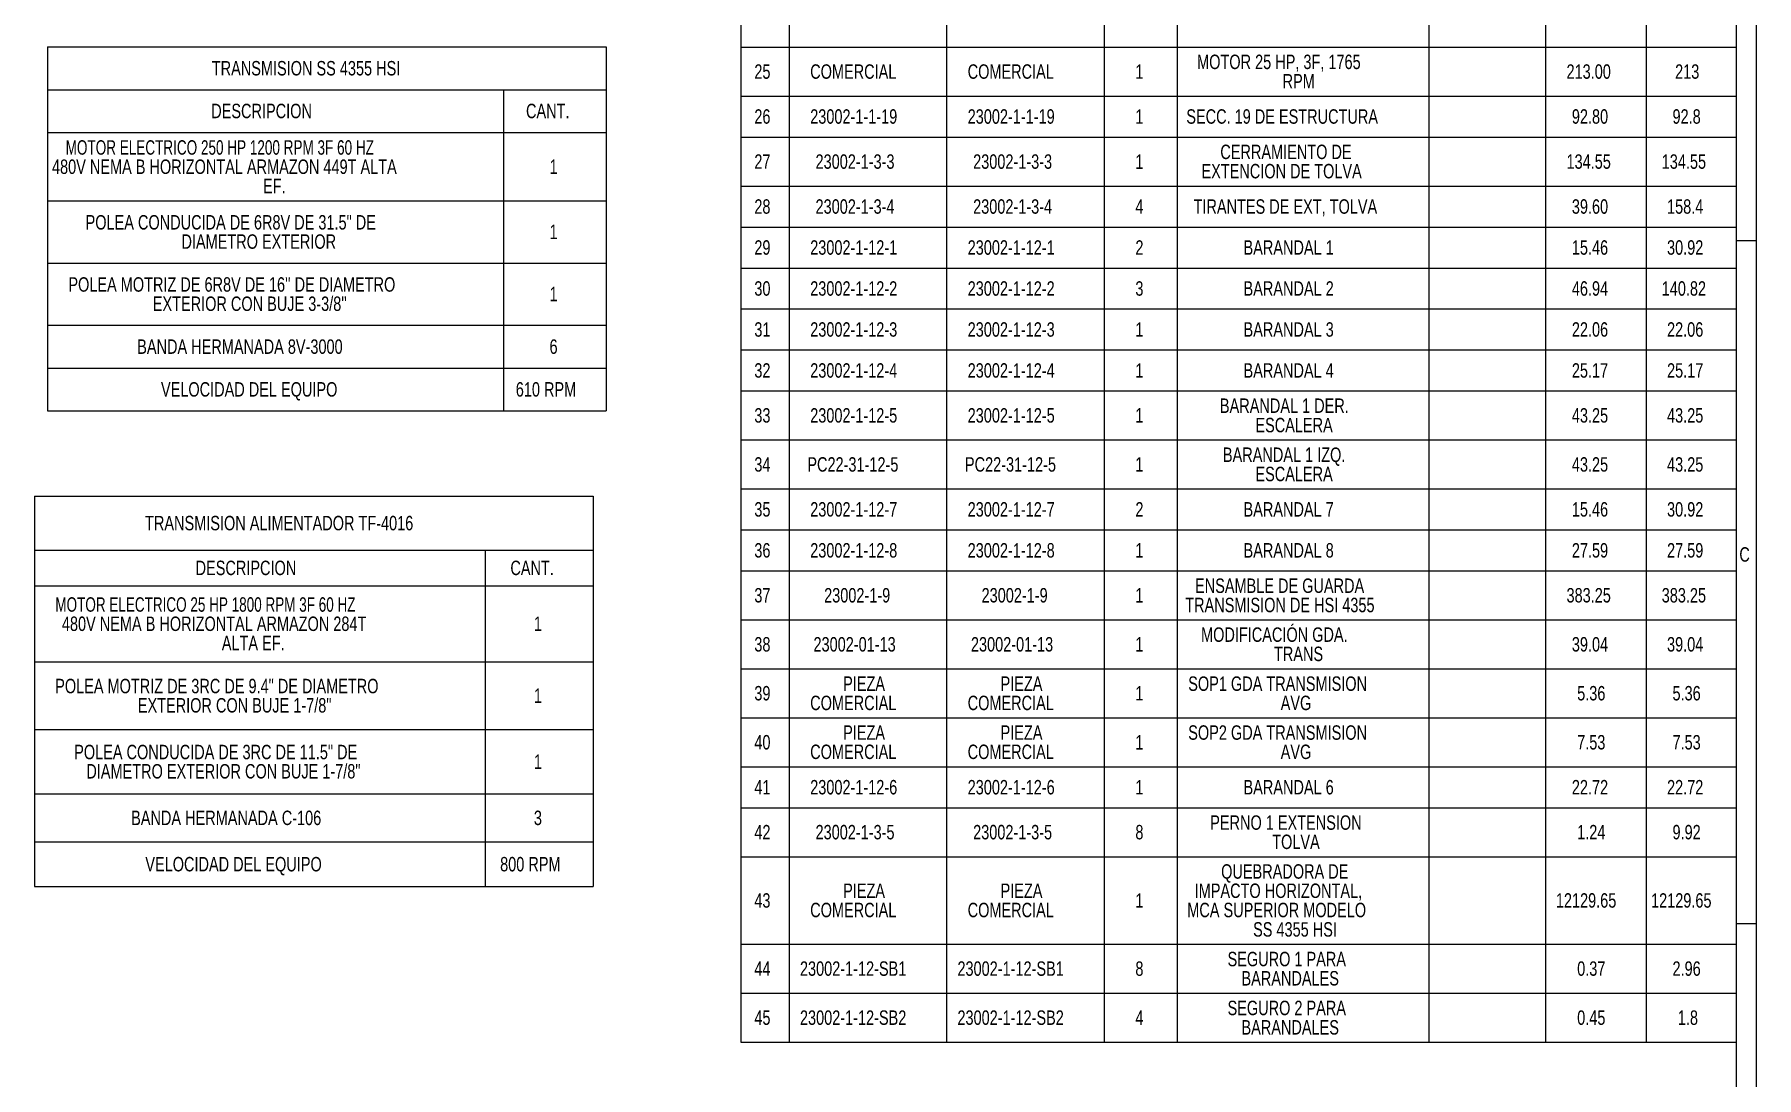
# Model space of a CAD drawing. Header units: millimetres. Extents: x 1293 to 41893, y 1011 to 26911.
# Drawn here: x 29283 to 41893, y 10334 to 17971 of the extents above; entities that cross this region are included whole.
import ezdxf

# ---------------------------------------------------------------- set-up
doc = ezdxf.new("R2010")
doc.units = ezdxf.units.MM
doc.header["$LTSCALE"] = 50
doc.layers.add('CAPA_1', color=7, linetype='Continuous')
doc.styles.add('SLDTEXTSTYLE0', font='TXT', dxfattribs={"width": 0.75})
doc.styles.add('SLDTEXTSTYLE10', font='TXT', dxfattribs={"width": 0.7})
doc.styles.add('SLDTEXTSTYLE25', font='TXT', dxfattribs={"width": 0.698718})

# ---------------------------------------------------------------- blocks, each defined once
blk = doc.blocks.new('SW_TABLEANNOTATION_0')
at = {"layer": 'CAPA_1', "color": 0}
for p, q in [((0, -8583), (0, -8883)), ((355, -8583), (355, -8883)), ((1506, -8583), (1506, -8883)), ((2661, -8583), (2661, -8883)), ((3195, -8583), (3195, -8883)), ((5038, -8583), (5038, -8883)), ((5893, -8583), (5893, -8883)), ((6629, -8583), (6629, -8883)), ((7287, -8583), (7287, -8883)), ((0, -8883), (0, -9241)), ((0, -8883), (355, -8883)), ((355, -8883), (355, -9241)), ((355, -8883), (1506, -8883)), ((1506, -8883), (1506, -9241)), ((1506, -8883), (2661, -8883)), ((2661, -8883), (2661, -9241)), ((2661, -8883), (3195, -8883)), ((3195, -8883), (3195, -9241)), ((3195, -8883), (5038, -8883)), ((5038, -8883), (5038, -9241)), ((5038, -8883), (5893, -8883)), ((5893, -8883), (5893, -9241)), ((5893, -8883), (6629, -8883)), ((6629, -8883), (6629, -9241)), ((6629, -8883), (7287, -8883)), ((7287, -8883), (7287, -9241)), ((0, -9241), (0, -9541)), ((0, -9241), (355, -9241)), ((355, -9241), (355, -9541)), ((355, -9241), (1506, -9241)), ((1506, -9241), (1506, -9541)), ((1506, -9241), (2661, -9241)), ((2661, -9241), (2661, -9541)), ((2661, -9241), (3195, -9241)), ((3195, -9241), (3195, -9541)), ((3195, -9241), (5038, -9241)), ((5038, -9241), (5038, -9541)), ((5038, -9241), (5893, -9241)), ((5893, -9241), (5893, -9541)), ((5893, -9241), (6629, -9241)), ((6629, -9241), (6629, -9541)), ((6629, -9241), (7287, -9241)), ((7287, -9241), (7287, -9541)), ((0, -9541), (0, -9900)), ((0, -9541), (355, -9541)), ((355, -9541), (355, -9900)), ((355, -9541), (1506, -9541)), ((1506, -9541), (1506, -9900)), ((1506, -9541), (2661, -9541)), ((2661, -9541), (2661, -9900)), ((2661, -9541), (3195, -9541)), ((3195, -9541), (3195, -9900)), ((3195, -9541), (5038, -9541)), ((5038, -9541), (5038, -9900)), ((5038, -9541), (5893, -9541)), ((5893, -9541), (5893, -9900)), ((5893, -9541), (6629, -9541)), ((6629, -9541), (6629, -9900)), ((6629, -9541), (7287, -9541)), ((7287, -9541), (7287, -9900)), ((0, -9900), (0, -10200)), ((0, -9900), (355, -9900)), ((355, -9900), (355, -10200)), ((355, -9900), (1506, -9900)), ((1506, -9900), (1506, -10200)), ((1506, -9900), (2661, -9900)), ((2661, -9900), (2661, -10200)), ((2661, -9900), (3195, -9900)), ((3195, -9900), (3195, -10200)), ((3195, -9900), (5038, -9900)), ((5038, -9900), (5038, -10200)), ((5038, -9900), (5893, -9900)), ((5893, -9900), (5893, -10200)), ((5893, -9900), (6629, -9900)), ((6629, -9900), (6629, -10200)), ((6629, -9900), (7287, -9900)), ((7287, -9900), (7287, -10200)), ((0, -10200), (0, -10500)), ((0, -10200), (355, -10200)), ((355, -10200), (355, -10500)), ((355, -10200), (1506, -10200)), ((1506, -10200), (1506, -10500)), ((1506, -10200), (2661, -10200)), ((2661, -10200), (2661, -10500)), ((2661, -10200), (3195, -10200)), ((3195, -10200), (3195, -10500)), ((3195, -10200), (5038, -10200)), ((5038, -10200), (5038, -10500)), ((5038, -10200), (5893, -10200)), ((5893, -10200), (5893, -10500)), ((5893, -10200), (6629, -10200)), ((6629, -10200), (6629, -10500)), ((6629, -10200), (7287, -10200)), ((7287, -10200), (7287, -10500)), ((0, -10500), (0, -10800)), ((0, -10500), (355, -10500)), ((355, -10500), (355, -10800)), ((355, -10500), (1506, -10500)), ((1506, -10500), (1506, -10800)), ((1506, -10500), (2661, -10500)), ((2661, -10500), (2661, -10800)), ((2661, -10500), (3195, -10500)), ((3195, -10500), (3195, -10800)), ((3195, -10500), (5038, -10500)), ((5038, -10500), (5038, -10800)), ((5038, -10500), (5893, -10500)), ((5893, -10500), (5893, -10800)), ((5893, -10500), (6629, -10500)), ((6629, -10500), (6629, -10800)), ((6629, -10500), (7287, -10500)), ((7287, -10500), (7287, -10800)), ((0, -10800), (0, -11100)), ((0, -10800), (355, -10800)), ((355, -10800), (355, -11100)), ((355, -10800), (1506, -10800)), ((1506, -10800), (1506, -11100)), ((1506, -10800), (2661, -10800)), ((2661, -10800), (2661, -11100)), ((2661, -10800), (3195, -10800)), ((3195, -10800), (3195, -11100)), ((3195, -10800), (5038, -10800)), ((5038, -10800), (5038, -11100)), ((5038, -10800), (5893, -10800)), ((5893, -10800), (5893, -11100)), ((5893, -10800), (6629, -10800)), ((6629, -10800), (6629, -11100)), ((6629, -10800), (7287, -10800)), ((7287, -10800), (7287, -11100)), ((0, -11100), (0, -11400)), ((0, -11100), (355, -11100)), ((355, -11100), (355, -11400)), ((355, -11100), (1506, -11100)), ((1506, -11100), (1506, -11400)), ((1506, -11100), (2661, -11100)), ((2661, -11100), (2661, -11400)), ((2661, -11100), (3195, -11100)), ((3195, -11100), (3195, -11400)), ((3195, -11100), (5038, -11100)), ((5038, -11100), (5038, -11400)), ((5038, -11100), (5893, -11100)), ((5893, -11100), (5893, -11400)), ((5893, -11100), (6629, -11100)), ((6629, -11100), (6629, -11400)), ((6629, -11100), (7287, -11100)), ((7287, -11100), (7287, -11400)), ((0, -11400), (0, -11759)), ((0, -11400), (355, -11400)), ((355, -11400), (355, -11759)), ((355, -11400), (1506, -11400)), ((1506, -11400), (1506, -11759)), ((1506, -11400), (2661, -11400)), ((2661, -11400), (2661, -11759)), ((2661, -11400), (3195, -11400)), ((3195, -11400), (3195, -11759)), ((3195, -11400), (5038, -11400)), ((5038, -11400), (5038, -11759)), ((5038, -11400), (5893, -11400)), ((5893, -11400), (5893, -11759)), ((5893, -11400), (6629, -11400)), ((6629, -11400), (6629, -11759)), ((6629, -11400), (7287, -11400)), ((7287, -11400), (7287, -11759)), ((0, -11759), (0, -12117)), ((0, -11759), (355, -11759)), ((355, -11759), (355, -12117)), ((355, -11759), (1506, -11759)), ((1506, -11759), (1506, -12117)), ((1506, -11759), (2661, -11759)), ((2661, -11759), (2661, -12117)), ((2661, -11759), (3195, -11759)), ((3195, -11759), (3195, -12117)), ((3195, -11759), (5038, -11759)), ((5038, -11759), (5038, -12117)), ((5038, -11759), (5893, -11759)), ((5893, -11759), (5893, -12117)), ((5893, -11759), (6629, -11759)), ((6629, -11759), (6629, -12117)), ((6629, -11759), (7287, -11759)), ((7287, -11759), (7287, -12117)), ((0, -12117), (0, -12417)), ((0, -12117), (355, -12117)), ((355, -12117), (355, -12417)), ((355, -12117), (1506, -12117)), ((1506, -12117), (1506, -12417)), ((1506, -12117), (2661, -12117)), ((2661, -12117), (2661, -12417)), ((2661, -12117), (3195, -12117)), ((3195, -12117), (3195, -12417)), ((3195, -12117), (5038, -12117)), ((5038, -12117), (5038, -12417)), ((5038, -12117), (5893, -12117)), ((5893, -12117), (5893, -12417)), ((5893, -12117), (6629, -12117)), ((6629, -12117), (6629, -12417)), ((6629, -12117), (7287, -12117)), ((7287, -12117), (7287, -12417)), ((0, -12417), (0, -12717)), ((0, -12417), (355, -12417)), ((355, -12417), (355, -12717)), ((355, -12417), (1506, -12417)), ((1506, -12417), (1506, -12717)), ((1506, -12417), (2661, -12417)), ((2661, -12417), (2661, -12717)), ((2661, -12417), (3195, -12417)), ((3195, -12417), (3195, -12717)), ((3195, -12417), (5038, -12417)), ((5038, -12417), (5038, -12717)), ((5038, -12417), (5893, -12417)), ((5893, -12417), (5893, -12717)), ((5893, -12417), (6629, -12417)), ((6629, -12417), (6629, -12717)), ((6629, -12417), (7287, -12417)), ((7287, -12417), (7287, -12717)), ((0, -12717), (0, -13076)), ((0, -12717), (355, -12717)), ((355, -12717), (355, -13076)), ((355, -12717), (1506, -12717)), ((1506, -12717), (1506, -13076)), ((1506, -12717), (2661, -12717)), ((2661, -12717), (2661, -13076)), ((2661, -12717), (3195, -12717)), ((3195, -12717), (3195, -13076)), ((3195, -12717), (5038, -12717)), ((5038, -12717), (5038, -13076)), ((5038, -12717), (5893, -12717)), ((5893, -12717), (5893, -13076)), ((5893, -12717), (6629, -12717)), ((6629, -12717), (6629, -13076)), ((6629, -12717), (7287, -12717)), ((7287, -12717), (7287, -13076)), ((0, -13076), (0, -13434)), ((0, -13076), (355, -13076)), ((355, -13076), (355, -13434)), ((355, -13076), (1506, -13076)), ((1506, -13076), (1506, -13434)), ((1506, -13076), (2661, -13076)), ((2661, -13076), (2661, -13434)), ((2661, -13076), (3195, -13076)), ((3195, -13076), (3195, -13434)), ((3195, -13076), (5038, -13076)), ((5038, -13076), (5038, -13434)), ((5038, -13076), (5893, -13076)), ((5893, -13076), (5893, -13434)), ((5893, -13076), (6629, -13076)), ((6629, -13076), (6629, -13434)), ((6629, -13076), (7287, -13076)), ((7287, -13076), (7287, -13434)), ((0, -13434), (0, -13793)), ((0, -13434), (355, -13434)), ((355, -13434), (355, -13793)), ((355, -13434), (1506, -13434)), ((1506, -13434), (1506, -13793)), ((1506, -13434), (2661, -13434)), ((2661, -13434), (2661, -13793)), ((2661, -13434), (3195, -13434)), ((3195, -13434), (3195, -13793)), ((3195, -13434), (5038, -13434)), ((5038, -13434), (5038, -13793)), ((5038, -13434), (5893, -13434)), ((5893, -13434), (5893, -13793)), ((5893, -13434), (6629, -13434)), ((6629, -13434), (6629, -13793)), ((6629, -13434), (7287, -13434)), ((7287, -13434), (7287, -13793)), ((0, -13793), (0, -14151)), ((0, -13793), (355, -13793)), ((355, -13793), (355, -14151)), ((355, -13793), (1506, -13793)), ((1506, -13793), (1506, -14151)), ((1506, -13793), (2661, -13793)), ((2661, -13793), (2661, -14151)), ((2661, -13793), (3195, -13793)), ((3195, -13793), (3195, -14151)), ((3195, -13793), (5038, -13793)), ((5038, -13793), (5038, -14151)), ((5038, -13793), (5893, -13793)), ((5893, -13793), (5893, -14151)), ((5893, -13793), (6629, -13793)), ((6629, -13793), (6629, -14151)), ((6629, -13793), (7287, -13793)), ((7287, -13793), (7287, -14151)), ((0, -14151), (0, -14451)), ((0, -14151), (355, -14151)), ((355, -14151), (355, -14451)), ((355, -14151), (1506, -14151)), ((1506, -14151), (1506, -14451)), ((1506, -14151), (2661, -14151)), ((2661, -14151), (2661, -14451)), ((2661, -14151), (3195, -14151)), ((3195, -14151), (3195, -14451)), ((3195, -14151), (5038, -14151)), ((5038, -14151), (5038, -14451)), ((5038, -14151), (5893, -14151)), ((5893, -14151), (5893, -14451)), ((5893, -14151), (6629, -14151)), ((6629, -14151), (6629, -14451)), ((6629, -14151), (7287, -14151)), ((7287, -14151), (7287, -14451)), ((0, -14451), (0, -14810)), ((0, -14451), (355, -14451)), ((355, -14451), (355, -14810)), ((355, -14451), (1506, -14451)), ((1506, -14451), (1506, -14810)), ((1506, -14451), (2661, -14451)), ((2661, -14451), (2661, -14810)), ((2661, -14451), (3195, -14451)), ((3195, -14451), (3195, -14810)), ((3195, -14451), (5038, -14451)), ((5038, -14451), (5038, -14810)), ((5038, -14451), (5893, -14451)), ((5893, -14451), (5893, -14810)), ((5893, -14451), (6629, -14451)), ((6629, -14451), (6629, -14810)), ((6629, -14451), (7287, -14451)), ((7287, -14451), (7287, -14810)), ((0, -14810), (0, -15450)), ((0, -14810), (355, -14810)), ((355, -14810), (355, -15450)), ((355, -14810), (1506, -14810)), ((1506, -14810), (1506, -15450)), ((1506, -14810), (2661, -14810)), ((2661, -14810), (2661, -15450)), ((2661, -14810), (3195, -14810)), ((3195, -14810), (3195, -15450)), ((3195, -14810), (5038, -14810)), ((5038, -14810), (5038, -15450)), ((5038, -14810), (5893, -14810)), ((5893, -14810), (5893, -15450)), ((5893, -14810), (6629, -14810)), ((6629, -14810), (6629, -15450)), ((6629, -14810), (7287, -14810)), ((7287, -14810), (7287, -15450)), ((0, -15450), (0, -15809)), ((0, -15450), (355, -15450)), ((355, -15450), (355, -15809)), ((355, -15450), (1506, -15450)), ((1506, -15450), (1506, -15809)), ((1506, -15450), (2661, -15450)), ((2661, -15450), (2661, -15809)), ((2661, -15450), (3195, -15450)), ((3195, -15450), (3195, -15809)), ((3195, -15450), (5038, -15450)), ((5038, -15450), (5038, -15809)), ((5038, -15450), (5893, -15450)), ((5893, -15450), (5893, -15809)), ((5893, -15450), (6629, -15450)), ((6629, -15450), (6629, -15809)), ((6629, -15450), (7287, -15450)), ((7287, -15450), (7287, -15809)), ((0, -15809), (0, -16167)), ((0, -15809), (355, -15809)), ((355, -15809), (355, -16167)), ((355, -15809), (1506, -15809)), ((1506, -15809), (1506, -16167)), ((1506, -15809), (2661, -15809)), ((2661, -15809), (2661, -16167)), ((2661, -15809), (3195, -15809)), ((3195, -15809), (3195, -16167)), ((3195, -15809), (5038, -15809)), ((5038, -15809), (5038, -16167)), ((5038, -15809), (5893, -15809)), ((5893, -15809), (5893, -16167)), ((5893, -15809), (6629, -15809)), ((6629, -15809), (6629, -16167)), ((6629, -15809), (7287, -15809)), ((7287, -15809), (7287, -16167)), ((0, -16167), (355, -16167)), ((355, -16167), (1506, -16167)), ((1506, -16167), (2661, -16167)), ((2661, -16167), (3195, -16167)), ((3195, -16167), (5038, -16167)), ((5038, -16167), (5893, -16167)), ((5893, -16167), (6629, -16167)), ((6629, -16167), (7287, -16167))]:
    blk.add_line(p, q, dxfattribs=at)
at = {"layer": 'CAPA_1', "color": 0, "attachment_point": 1, "style": 'SLDTEXTSTYLE0'}
for s, insert, char_height in [('MOTOR 25 HP, 3F, 1765', (3341, -8938), 105.83), ('25', (99, -9009), 105.8), ('COMERCIAL', (508, -9009), 105.8), ('COMERCIAL', (1661, -9009), 105.8), ('1', (2889, -9009), 106), ('213.00', (6046, -9009), 105.8), ('213', (6841, -9009), 105.8), ('RPM', (3967, -9080), 105.8), ('26', (99, -9338), 105.8), ('23002-1-1-19', (508, -9338), 105.83), ('23002-1-1-19', (1661, -9338), 105.83), ('1', (2889, -9338), 106), ('SECC. 19 DE ESTRUCTURA', (3262, -9338), 105.83), ('92.80', (6085, -9338), 105.8), ('92.8', (6822, -9338), 105.8), ('27', (99, -9668), 105.8), ('23002-1-3-3', (547, -9668), 105.83), ('23002-1-3-3', (1701, -9668), 105.83), ('1', (2889, -9668), 106), ('CERRAMIENTO DE', (3511, -9597), 105.83), ('134.55', (6046, -9668), 105.8), ('134.55', (6743, -9668), 105.8), ('EXTENCION DE TOLVA', (3373, -9738), 105.83), ('28', (99, -9997), 105.8), ('23002-1-3-4', (547, -9997), 105.83), ('23002-1-3-4', (1701, -9997), 105.83), ('4', (2889, -9997), 106), ('TIRANTES DE EXT, TOLVA', (3315, -9997), 105.83), ('39.60', (6085, -9997), 105.8), ('158.4', (6782, -9997), 105.8), ('29', (99, -10297), 105.8), ('23002-1-12-1', (508, -10297), 105.83), ('23002-1-12-1', (1661, -10297), 105.83), ('2', (2889, -10297), 106), ('BARANDAL 1', (3681, -10297), 105.8), ('15.46', (6085, -10297), 105.8), ('30.92', (6782, -10297), 105.8), ('30', (99, -10597), 105.8), ('23002-1-12-2', (508, -10597), 105.83), ('23002-1-12-2', (1661, -10597), 105.83), ('3', (2889, -10597), 106), ('BARANDAL 2', (3681, -10597), 105.8), ('46.94', (6085, -10597), 105.8), ('140.82', (6743, -10597), 105.8), ('31', (99, -10897), 105.8), ('23002-1-12-3', (508, -10897), 105.83), ('23002-1-12-3', (1661, -10897), 105.83), ('1', (2889, -10897), 106), ('BARANDAL 3', (3681, -10897), 105.8), ('22.06', (6085, -10897), 105.8), ('22.06', (6782, -10897), 105.8), ('32', (99, -11197), 105.8), ('23002-1-12-4', (508, -11197), 105.83), ('23002-1-12-4', (1661, -11197), 105.83), ('1', (2889, -11197), 106), ('BARANDAL 4', (3681, -11197), 105.8), ('25.17', (6085, -11197), 105.8), ('25.17', (6782, -11197), 105.8), ('BARANDAL 1 DER.', (3508, -11455), 105.83), ('33', (99, -11526), 105.8), ('23002-1-12-5', (508, -11526), 105.83), ('23002-1-12-5', (1661, -11526), 105.83), ('1', (2889, -11526), 106), ('ESCALERA', (3768, -11597), 105.8), ('43.25', (6085, -11526), 105.8), ('43.25', (6782, -11526), 105.8), ('BARANDAL 1 IZQ.', (3530, -11814), 105.83), ('34', (99, -11885), 105.8), ('PC22-31-12-5', (487, -11885), 105.83), ('PC22-31-12-5', (1641, -11885), 105.83), ('1', (2889, -11885), 106), ('ESCALERA', (3768, -11955), 105.8), ('43.25', (6085, -11885), 105.8), ('43.25', (6782, -11885), 105.8), ('35', (99, -12214), 105.8), ('23002-1-12-7', (508, -12214), 105.83), ('23002-1-12-7', (1661, -12214), 105.83), ('2', (2889, -12214), 106), ('BARANDAL 7', (3681, -12214), 105.8), ('15.46', (6085, -12214), 105.8), ('30.92', (6782, -12214), 105.8), ('36', (99, -12514), 105.8), ('23002-1-12-8', (508, -12514), 105.83), ('23002-1-12-8', (1661, -12514), 105.83), ('1', (2889, -12514), 106), ('BARANDAL 8', (3681, -12514), 105.8), ('27.59', (6085, -12514), 105.8), ('27.59', (6782, -12514), 105.8), ('37', (99, -12843), 105.8), ('23002-1-9', (610, -12843), 105.8), ('23002-1-9', (1763, -12843), 105.8), ('1', (2889, -12843), 106), ('ENSAMBLE DE GUARDA', (3326, -12773), 105.83), ('383.25', (6046, -12843), 105.8), ('383.25', (6743, -12843), 105.8), ('TRANSMISION DE HSI 4355', (3254, -12914), 105.83), ('MODIFICACIÓN GDA.', (3370, -13131), 105.83), ('38', (99, -13202), 105.8), ('23002-01-13', (532, -13202), 105.83), ('23002-01-13', (1685, -13202), 105.83), ('1', (2889, -13202), 106), ('39.04', (6085, -13202), 105.8), ('39.04', (6782, -13202), 105.8), ('TRANS', (3904, -13272), 105.8), ('PIEZA', (749, -13490), 105.8), ('PIEZA', (1902, -13490), 105.8), ('SOP1 GDA TRANSMISION', (3276, -13490), 105.83), ('39', (99, -13560), 105.8), ('1', (2889, -13560), 106), ('5.36', (6124, -13560), 105.8), ('5.36', (6822, -13560), 105.8), ('COMERCIAL', (508, -13631), 105.8), ('COMERCIAL', (1661, -13631), 105.8), ('AVG', (3953, -13631), 105.8), ('PIEZA', (749, -13848), 105.8), ('PIEZA', (1902, -13848), 105.8), ('SOP2 GDA TRANSMISION', (3276, -13848), 105.83), ('40', (99, -13919), 105.8), ('COMERCIAL', (508, -13989), 105.8), ('COMERCIAL', (1661, -13989), 105.8), ('1', (2889, -13919), 106), ('AVG', (3953, -13989), 105.8), ('7.53', (6124, -13919), 105.8), ('7.53', (6822, -13919), 105.8), ('41', (99, -14248), 105.8), ('23002-1-12-6', (508, -14248), 105.83), ('23002-1-12-6', (1661, -14248), 105.83), ('1', (2889, -14248), 106), ('BARANDAL 6', (3681, -14248), 105.8), ('22.72', (6085, -14248), 105.8), ('22.72', (6782, -14248), 105.8), ('42', (99, -14577), 105.8), ('23002-1-3-5', (547, -14577), 105.83), ('23002-1-3-5', (1701, -14577), 105.83), ('8', (2889, -14577), 106), ('PERNO 1 EXTENSION', (3437, -14507), 105.83), ('1.24', (6124, -14577), 105.8), ('9.92', (6822, -14577), 105.8), ('TOLVA', (3891, -14648), 105.8), ('QUEBRADORA DE', (3517, -14865), 105.83), ('IMPACTO HORIZONTAL,', (3323, -15006), 105.83), ('43', (99, -15077), 105.8), ('PIEZA', (749, -15006), 105.8), ('PIEZA', (1902, -15006), 105.8), ('1', (2889, -15077), 106), ('12129.65', (5968, -15077), 105.8), ('12129.65', (6665, -15077), 105.8), ('COMERCIAL', (508, -15147), 105.8), ('COMERCIAL', (1661, -15147), 105.8), ('MCA SUPERIOR MODELO', (3269, -15147), 105.83), ('SS 4355 HSI', (3751, -15289), 105.83), ('SEGURO 1 PARA', (3564, -15506), 105.83), ('44', (99, -15576), 105.8), ('23002-1-12-SB1', (433, -15576), 105.83), ('23002-1-12-SB1', (1586, -15576), 105.83), ('8', (2889, -15576), 106), ('0.37', (6124, -15576), 105.8), ('2.96', (6822, -15576), 105.8), ('BARANDALES', (3666, -15647), 105.8), ('SEGURO 2 PARA', (3564, -15864), 105.83), ('45', (99, -15935), 105.8), ('23002-1-12-SB2', (433, -15935), 105.83), ('23002-1-12-SB2', (1586, -15935), 105.83), ('4', (2889, -15935), 106), ('BARANDALES', (3666, -16006), 105.8), ('0.45', (6124, -15935), 105.8), ('1.8', (6861, -15935), 105.8)]:
    blk.add_mtext(s, dxfattribs=dict(at, insert=insert, char_height=char_height))
blk = doc.blocks.new('SW_TABLEANNOTATION_1')
at = {"layer": 'CAPA_1', "color": 0}
for p, q in [((0, 0), (0, -394)), ((0, 0), (3301, 0)), ((3301, 0), (4092, 0)), ((4092, 0), (4092, -394)), ((0, -394), (0, -657)), ((0, -394), (3301, -394)), ((3301, -394), (3301, -657)), ((3301, -394), (4092, -394)), ((4092, -394), (4092, -657)), ((0, -657), (0, -1212)), ((0, -657), (3301, -657)), ((3301, -657), (3301, -1212)), ((3301, -657), (4092, -657)), ((4092, -657), (4092, -1212)), ((0, -1212), (0, -1709)), ((0, -1212), (3301, -1212)), ((3301, -1212), (3301, -1709)), ((3301, -1212), (4092, -1212)), ((4092, -1212), (4092, -1709)), ((0, -1709), (0, -2179)), ((0, -1709), (3301, -1709)), ((3301, -1709), (3301, -2179)), ((3301, -1709), (4092, -1709)), ((4092, -1709), (4092, -2179)), ((0, -2179), (0, -2531)), ((0, -2179), (3301, -2179)), ((3301, -2179), (3301, -2531)), ((3301, -2179), (4092, -2179)), ((4092, -2179), (4092, -2531)), ((0, -2531), (0, -2858)), ((0, -2531), (3301, -2531)), ((3301, -2531), (3301, -2858)), ((3301, -2531), (4092, -2531)), ((4092, -2531), (4092, -2858)), ((0, -2858), (3301, -2858)), ((3301, -2858), (4092, -2858))]:
    blk.add_line(p, q, dxfattribs=at)
at = {"layer": 'CAPA_1', "color": 0, "attachment_point": 1}
for s, insert, char_height, style in [('TRANSMISION ALIMENTADOR TF-4016', (810, -144), 105.83, 'SLDTEXTSTYLE0'), ('DESCRIPCION', (1180, -472), 105.83, 'SLDTEXTSTYLE0'), ('CANT.', (3485, -472), 105.8, 'SLDTEXTSTYLE0'), ('MOTOR ELECTRICO 25 HP 1800 RPM 3F 60 HZ', (153, -740), 105.83, 'SLDTEXTSTYLE25'), ('480V NEMA B HORIZONTAL ARMAZON 284T', (201, -881), 105.83, 'SLDTEXTSTYLE0'), ('1', (3657, -881), 106, 'SLDTEXTSTYLE0'), ('ALTA EF.', (1372, -1022), 105.8, 'SLDTEXTSTYLE0'), ('POLEA MOTRIZ DE 3RC DE 9.4" DE DIAMETRO', (152, -1337), 105.83, 'SLDTEXTSTYLE0'), ('EXTERIOR CON BUJE 1-7/8"', (757, -1478), 105.83, 'SLDTEXTSTYLE0'), ('1', (3657, -1407), 106, 'SLDTEXTSTYLE0'), ('POLEA CONDUCIDA DE 3RC DE 11.5" DE', (291, -1820), 105.83, 'SLDTEXTSTYLE0'), ('1', (3657, -1891), 106, 'SLDTEXTSTYLE0'), ('DIAMETRO EXTERIOR CON BUJE 1-7/8"', (380, -1961), 105.83, 'SLDTEXTSTYLE0'), ('BANDA HERMANADA C-106', (708, -2302), 105.83, 'SLDTEXTSTYLE0'), ('3', (3657, -2302), 106, 'SLDTEXTSTYLE0'), ('VELOCIDAD DEL EQUIPO', (812, -2641), 105.83, 'SLDTEXTSTYLE0'), ('800 RPM', (3410, -2641), 105.8, 'SLDTEXTSTYLE0')]:
    blk.add_mtext(s, dxfattribs=dict(at, insert=insert, char_height=char_height, style=style))
blk = doc.blocks.new('SW_TABLEANNOTATION_2')
at = {"layer": 'CAPA_1', "color": 0}
for p, q in [((0, 0), (0, -314)), ((0, 0), (3339, 0)), ((3339, 0), (4092, 0)), ((4092, 0), (4092, -314)), ((0, -314), (0, -628)), ((0, -314), (3339, -314)), ((3339, -314), (3339, -628)), ((3339, -314), (4092, -314)), ((4092, -314), (4092, -628)), ((0, -628), (0, -1128)), ((0, -628), (3339, -628)), ((3339, -628), (3339, -1128)), ((3339, -628), (4092, -628)), ((4092, -628), (4092, -1128)), ((0, -1128), (0, -1583)), ((0, -1128), (3339, -1128)), ((3339, -1128), (3339, -1583)), ((3339, -1128), (4092, -1128)), ((4092, -1128), (4092, -1583)), ((0, -1583), (0, -2038)), ((0, -1583), (3339, -1583)), ((3339, -1583), (3339, -2038)), ((3339, -1583), (4092, -1583)), ((4092, -1583), (4092, -2038)), ((0, -2038), (0, -2352)), ((0, -2038), (3339, -2038)), ((3339, -2038), (3339, -2352)), ((3339, -2038), (4092, -2038)), ((4092, -2038), (4092, -2352)), ((0, -2352), (0, -2665)), ((0, -2352), (3339, -2352)), ((3339, -2352), (3339, -2665)), ((3339, -2352), (4092, -2352)), ((4092, -2352), (4092, -2665)), ((0, -2665), (3339, -2665)), ((3339, -2665), (4092, -2665))]:
    blk.add_line(p, q, dxfattribs=at)
at = {"layer": 'CAPA_1', "color": 0, "attachment_point": 1}
for s, insert, char_height, style in [('TRANSMISION SS 4355 HSI', (1203, -104), 105.83, 'SLDTEXTSTYLE0'), ('DESCRIPCION', (1199, -417), 105.83, 'SLDTEXTSTYLE0'), ('CANT.', (3504, -417), 105.8, 'SLDTEXTSTYLE0'), ('MOTOR ELECTRICO 250 HP 1200 RPM 3F 60 HZ', (133, -684), 105.83, 'SLDTEXTSTYLE10'), ('480V NEMA B HORIZONTAL ARMAZON 449T ALTA', (33, -825), 105.83, 'SLDTEXTSTYLE0'), ('1', (3676, -825), 106, 'SLDTEXTSTYLE0'), ('EF.', (1578, -966), 105.8, 'SLDTEXTSTYLE0'), ('POLEA CONDUCIDA DE 6R8V DE 31.5" DE', (279, -1232), 105.83, 'SLDTEXTSTYLE0'), ('DIAMETRO EXTERIOR', (981, -1373), 105.83, 'SLDTEXTSTYLE0'), ('1', (3676, -1302), 106, 'SLDTEXTSTYLE0'), ("POLEA MOTRIZ DE 6R8V DE 16'' DE DIAMETRO", (153, -1687), 105.83, 'SLDTEXTSTYLE0'), ('1', (3676, -1757), 106, 'SLDTEXTSTYLE0'), ("EXTERIOR CON BUJE 3-3/8''", (771, -1828), 105.83, 'SLDTEXTSTYLE0'), ('BANDA HERMANADA 8V-3000', (657, -2142), 105.83, 'SLDTEXTSTYLE0'), ('6', (3676, -2142), 106, 'SLDTEXTSTYLE0'), ('VELOCIDAD DEL EQUIPO', (831, -2455), 105.83, 'SLDTEXTSTYLE0'), ('610 RPM', (3429, -2455), 105.8, 'SLDTEXTSTYLE0')]:
    blk.add_mtext(s, dxfattribs=dict(at, insert=insert, char_height=char_height, style=style))

msp = doc.modelspace()

# ---------------------------------------------------------------- linework, layer by layer
at = {"layer": 'CAPA_1'}
for p, q in [((41892.9505051, 1010.8173311), (41892.9505051, 26910.8173311)), ((41742.9505051, 26760.8173311), (41742.9505051, 1160.8173311)), ((41892.9505051, 16460.8173311), (41742.9505051, 16460.8173311)), ((41892.9505051, 11460.8173311), (41742.9505051, 11460.8173311))]:
    msp.add_line(p, q, dxfattribs=at)

# ---------------------------------------------------------------- block references
for name, p in [('SW_TABLEANNOTATION_0', (34455.5056021, 26760.8173311)), ('SW_TABLEANNOTATION_2', (29378.6485562, 17880.2184423)), ('SW_TABLEANNOTATION_1', (29283.0853126, 14590.3180537))]:
    msp.add_blockref(name, p, dxfattribs=at)

# ---------------------------------------------------------------- texts
at = {"layer": 'CAPA_1', "insert": (41767.0806943, 14216.6884863), "char_height": 105.8333333, "attachment_point": 1, "style": 'SLDTEXTSTYLE0'}
msp.add_mtext('C', dxfattribs=at)

doc.saveas('drawing.dxf')
